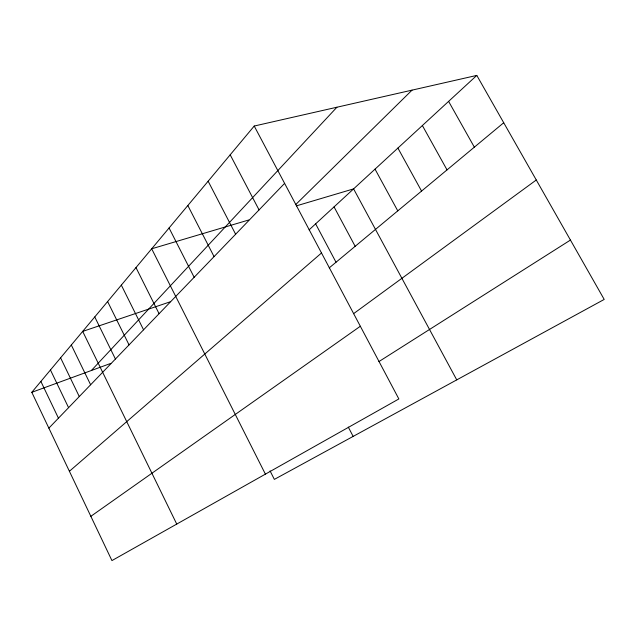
<?xml version="1.0" encoding="UTF-8"?>
<svg xmlns="http://www.w3.org/2000/svg" width="636" height="636" viewBox="0 0 636 636"><rect width="100%" height="100%" fill="white"/><g stroke="black" fill="none" stroke-linecap="round" stroke-linejoin="round"><path stroke-width="0.95" d="M254.225 126.039L398.859 398.947L111.936 560.594L31.8 392.309L254.225 126.039L476.801 75.406L604.2 299.429L274.355 479.393L270.062 470.894M91.377 370.502L336.921 107.23M48.861 428.131L284.61 183.375M295.668 204.617L412.048 90.137M309.104 229.866L476.801 75.406M69.404 471.276L321.506 252.977M329.249 267.867L503.72 122.732M353.536 313.699L536.283 179.996M90.853 516.313L360.342 326.252M378.913 361.582L570.444 240.066M31.8 392.309L110.799 363.387M169.979 301.893L82.688 331.396L176.744 524.08M248.803 219.977L151.686 248.795L265.403 474.138M296.344 205.873L353.6 188.884L456.743 379.875M448.611 101.378L474.345 147.162M422.376 125.538L447.029 169.884M397.905 148.077L421.565 191.07M375.033 169.144L397.77 210.866M334.051 206.891L355.166 246.307M315.631 223.856L336.023 262.231M230.192 154.81L259.059 209.904M348.29 427.074L353.147 436.399M208.139 181.212L235.63 234.231M187.835 205.523L214.062 256.618M169.073 227.982L194.155 277.28M135.985 267.589L159.079 313.699M121.333 285.127L143.553 329.814M107.619 301.544L129.036 344.887M94.764 316.935L115.426 359.014M71.312 345.006L90.622 384.772M60.595 357.845L79.277 396.546M50.459 369.969L68.577 407.66M40.879 381.441L58.448 418.17"/></g></svg>
